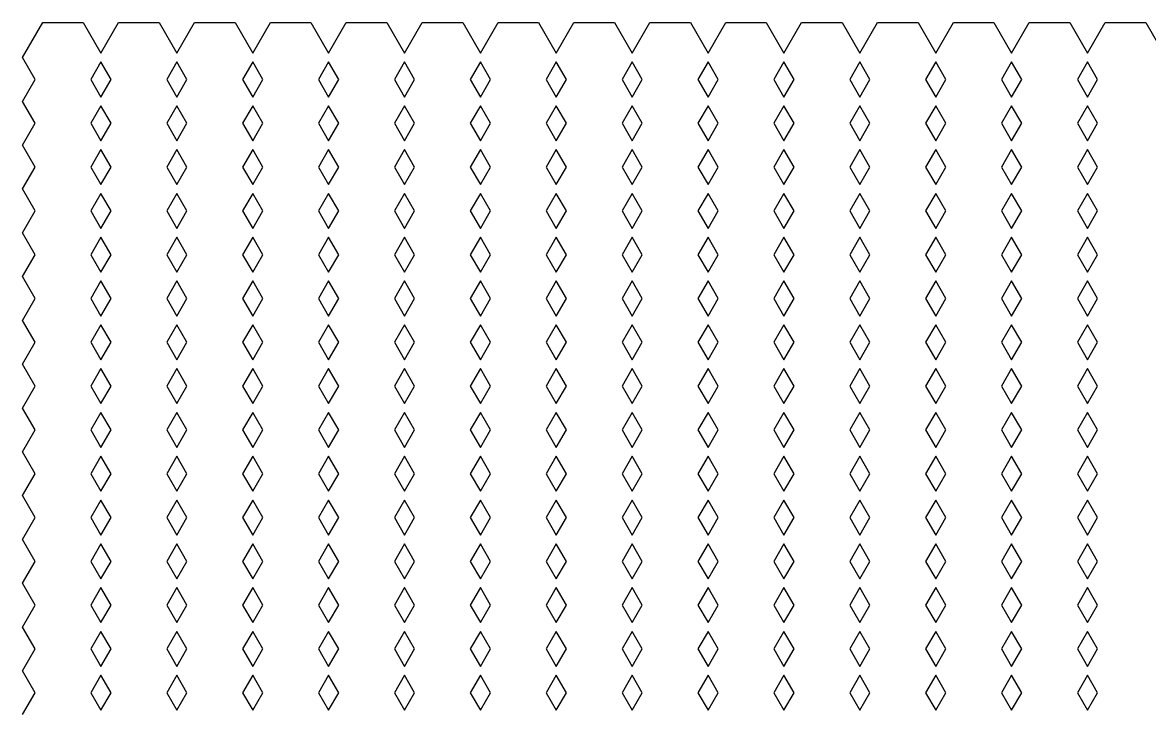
# Model space of a CAD drawing. Header units: metres. Extents: x -3000 to 3000, y -3000 to 3000.
# Drawn here: x -1108 to -551, y 304 to 645 of the extents above; entities that cross this region are included whole.
import ezdxf

# ---------------------------------------------------------------- set-up
doc = ezdxf.new("R2010")
doc.units = ezdxf.units.M

msp = doc.modelspace()

# ---------------------------------------------------------------- linework, layer by layer
for p, q in [((-1107.5, 627.868), (-1097.5, 645.189)), ((-1097.5, 645.189), (-1077.5, 645.189)), ((-1077.5, 645.189), (-1068.75, 630.033)), ((-1068.75, 630.033), (-1060, 645.189)), ((-1060, 645.189), (-1040, 645.189)), ((-1040, 645.189), (-1031.25, 630.033)), ((-1031.25, 630.033), (-1022.5, 645.189)), ((-1022.5, 645.189), (-1002.5, 645.189)), ((-1002.5, 645.189), (-993.75, 630.033)), ((-993.75, 630.033), (-985, 645.189)), ((-985, 645.189), (-965, 645.189)), ((-965, 645.189), (-956.25, 630.033)), ((-956.25, 630.033), (-947.5, 645.189)), ((-947.5, 645.189), (-927.5, 645.189)), ((-927.5, 645.189), (-918.75, 630.033)), ((-918.75, 630.033), (-910, 645.189)), ((-910, 645.189), (-890, 645.189)), ((-890, 645.189), (-881.25, 630.033)), ((-881.25, 630.033), (-872.5, 645.189)), ((-872.5, 645.189), (-852.5, 645.189)), ((-852.5, 645.189), (-843.75, 630.033)), ((-843.75, 630.033), (-835, 645.189)), ((-835, 645.189), (-815, 645.189)), ((-815, 645.189), (-806.25, 630.033)), ((-806.25, 630.033), (-797.5, 645.189)), ((-797.5, 645.189), (-777.5, 645.189)), ((-777.5, 645.189), (-768.75, 630.033)), ((-768.75, 630.033), (-760, 645.189)), ((-760, 645.189), (-740, 645.189)), ((-740, 645.189), (-731.25, 630.033)), ((-731.25, 630.033), (-722.5, 645.189)), ((-722.5, 645.189), (-702.5, 645.189)), ((-702.5, 645.189), (-693.75, 630.033)), ((-693.75, 630.033), (-685, 645.189)), ((-685, 645.189), (-665, 645.189)), ((-665, 645.189), (-656.25, 630.033)), ((-656.25, 630.033), (-647.5, 645.189)), ((-647.5, 645.189), (-627.5, 645.189)), ((-627.5, 645.189), (-618.75, 630.033)), ((-618.75, 630.033), (-610, 645.189)), ((-610, 645.189), (-590, 645.189)), ((-590, 645.189), (-581.25, 630.033)), ((-581.25, 630.033), (-572.5, 645.189)), ((-572.5, 645.189), (-552.5, 645.189)), ((-552.5, 645.189), (-543.75, 630.033)), ((-1101.25, 617.043), (-1107.5, 627.868)), ((-1068.75, 625.703), (-1073.75, 617.043)), ((-1063.75, 617.043), (-1068.75, 625.703)), ((-1031.25, 625.703), (-1036.25, 617.043)), ((-1026.25, 617.043), (-1031.25, 625.703)), ((-993.75, 625.703), (-998.75, 617.043)), ((-988.75, 617.043), (-993.75, 625.703)), ((-956.25, 625.703), (-961.25, 617.043)), ((-951.25, 617.043), (-956.25, 625.703)), ((-918.75, 625.703), (-923.75, 617.043)), ((-913.75, 617.043), (-918.75, 625.703)), ((-881.25, 625.703), (-886.25, 617.043)), ((-876.25, 617.043), (-881.25, 625.703)), ((-843.75, 625.703), (-848.75, 617.043)), ((-838.75, 617.043), (-843.75, 625.703)), ((-806.25, 625.703), (-811.25, 617.043)), ((-801.25, 617.043), (-806.25, 625.703)), ((-768.75, 625.703), (-773.75, 617.043)), ((-763.75, 617.043), (-768.75, 625.703)), ((-731.25, 625.703), (-736.25, 617.043)), ((-726.25, 617.043), (-731.25, 625.703)), ((-693.75, 625.703), (-698.75, 617.043)), ((-688.75, 617.043), (-693.75, 625.703)), ((-656.25, 625.703), (-661.25, 617.043)), ((-651.25, 617.043), (-656.25, 625.703)), ((-618.75, 625.703), (-623.75, 617.043)), ((-613.75, 617.043), (-618.75, 625.703)), ((-581.25, 625.703), (-586.25, 617.043)), ((-576.25, 617.043), (-581.25, 625.703)), ((-1107.5, 606.218), (-1101.25, 617.043)), ((-1073.75, 617.043), (-1068.75, 608.383)), ((-1068.75, 608.383), (-1063.75, 617.043)), ((-1036.25, 617.043), (-1031.25, 608.383)), ((-1031.25, 608.383), (-1026.25, 617.043)), ((-998.75, 617.043), (-993.75, 608.383)), ((-993.75, 608.383), (-988.75, 617.043)), ((-961.25, 617.043), (-956.25, 608.383)), ((-956.25, 608.383), (-951.25, 617.043)), ((-923.75, 617.043), (-918.75, 608.383)), ((-918.75, 608.383), (-913.75, 617.043)), ((-886.25, 617.043), (-881.25, 608.383)), ((-881.25, 608.383), (-876.25, 617.043)), ((-848.75, 617.043), (-843.75, 608.383)), ((-843.75, 608.383), (-838.75, 617.043)), ((-811.25, 617.043), (-806.25, 608.383)), ((-806.25, 608.383), (-801.25, 617.043)), ((-773.75, 617.043), (-768.75, 608.383)), ((-768.75, 608.383), (-763.75, 617.043)), ((-736.25, 617.043), (-731.25, 608.383)), ((-731.25, 608.383), (-726.25, 617.043)), ((-698.75, 617.043), (-693.75, 608.383)), ((-693.75, 608.383), (-688.75, 617.043)), ((-661.25, 617.043), (-656.25, 608.383)), ((-656.25, 608.383), (-651.25, 617.043)), ((-623.75, 617.043), (-618.75, 608.383)), ((-618.75, 608.383), (-613.75, 617.043)), ((-586.25, 617.043), (-581.25, 608.383)), ((-581.25, 608.383), (-576.25, 617.043)), ((-1101.25, 595.392), (-1107.5, 606.218)), ((-1068.75, 604.053), (-1073.75, 595.392)), ((-1063.75, 595.392), (-1068.75, 604.053)), ((-1031.25, 604.053), (-1036.25, 595.392)), ((-1026.25, 595.392), (-1031.25, 604.053)), ((-993.75, 604.053), (-998.75, 595.392)), ((-988.75, 595.392), (-993.75, 604.053)), ((-956.25, 604.053), (-961.25, 595.392)), ((-951.25, 595.392), (-956.25, 604.053)), ((-918.75, 604.053), (-923.75, 595.392)), ((-913.75, 595.392), (-918.75, 604.053)), ((-881.25, 604.053), (-886.25, 595.392)), ((-876.25, 595.392), (-881.25, 604.053)), ((-843.75, 604.053), (-848.75, 595.392)), ((-838.75, 595.392), (-843.75, 604.053)), ((-806.25, 604.053), (-811.25, 595.392)), ((-801.25, 595.392), (-806.25, 604.053)), ((-768.75, 604.053), (-773.75, 595.392)), ((-763.75, 595.392), (-768.75, 604.053)), ((-731.25, 604.053), (-736.25, 595.392)), ((-726.25, 595.392), (-731.25, 604.053)), ((-693.75, 604.053), (-698.75, 595.392)), ((-688.75, 595.392), (-693.75, 604.053)), ((-656.25, 604.053), (-661.25, 595.392)), ((-651.25, 595.392), (-656.25, 604.053)), ((-618.75, 604.053), (-623.75, 595.392)), ((-613.75, 595.392), (-618.75, 604.053)), ((-581.25, 604.053), (-586.25, 595.392)), ((-576.25, 595.392), (-581.25, 604.053)), ((-1107.5, 584.567), (-1101.25, 595.392)), ((-1073.75, 595.392), (-1068.75, 586.732)), ((-1068.75, 586.732), (-1063.75, 595.392)), ((-1036.25, 595.392), (-1031.25, 586.732)), ((-1031.25, 586.732), (-1026.25, 595.392)), ((-998.75, 595.392), (-993.75, 586.732)), ((-993.75, 586.732), (-988.75, 595.392)), ((-961.25, 595.392), (-956.25, 586.732)), ((-956.25, 586.732), (-951.25, 595.392)), ((-923.75, 595.392), (-918.75, 586.732)), ((-918.75, 586.732), (-913.75, 595.392)), ((-886.25, 595.392), (-881.25, 586.732)), ((-881.25, 586.732), (-876.25, 595.392)), ((-848.75, 595.392), (-843.75, 586.732)), ((-843.75, 586.732), (-838.75, 595.392)), ((-811.25, 595.392), (-806.25, 586.732)), ((-806.25, 586.732), (-801.25, 595.392)), ((-773.75, 595.392), (-768.75, 586.732)), ((-768.75, 586.732), (-763.75, 595.392)), ((-736.25, 595.392), (-731.25, 586.732)), ((-731.25, 586.732), (-726.25, 595.392)), ((-698.75, 595.392), (-693.75, 586.732)), ((-693.75, 586.732), (-688.75, 595.392)), ((-661.25, 595.392), (-656.25, 586.732)), ((-656.25, 586.732), (-651.25, 595.392)), ((-623.75, 595.392), (-618.75, 586.732)), ((-618.75, 586.732), (-613.75, 595.392)), ((-586.25, 595.392), (-581.25, 586.732)), ((-581.25, 586.732), (-576.25, 595.392)), ((-1101.25, 573.742), (-1107.5, 584.567)), ((-1068.75, 582.402), (-1073.75, 573.742)), ((-1063.75, 573.742), (-1068.75, 582.402)), ((-1031.25, 582.402), (-1036.25, 573.742)), ((-1026.25, 573.742), (-1031.25, 582.402)), ((-993.75, 582.402), (-998.75, 573.742)), ((-988.75, 573.742), (-993.75, 582.402)), ((-956.25, 582.402), (-961.25, 573.742)), ((-951.25, 573.742), (-956.25, 582.402)), ((-918.75, 582.402), (-923.75, 573.742)), ((-913.75, 573.742), (-918.75, 582.402)), ((-881.25, 582.402), (-886.25, 573.742)), ((-876.25, 573.742), (-881.25, 582.402)), ((-843.75, 582.402), (-848.75, 573.742)), ((-838.75, 573.742), (-843.75, 582.402)), ((-806.25, 582.402), (-811.25, 573.742)), ((-801.25, 573.742), (-806.25, 582.402)), ((-768.75, 582.402), (-773.75, 573.742)), ((-763.75, 573.742), (-768.75, 582.402)), ((-731.25, 582.402), (-736.25, 573.742)), ((-726.25, 573.742), (-731.25, 582.402)), ((-693.75, 582.402), (-698.75, 573.742)), ((-688.75, 573.742), (-693.75, 582.402)), ((-656.25, 582.402), (-661.25, 573.742)), ((-651.25, 573.742), (-656.25, 582.402)), ((-618.75, 582.402), (-623.75, 573.742)), ((-613.75, 573.742), (-618.75, 582.402)), ((-581.25, 582.402), (-586.25, 573.742)), ((-576.25, 573.742), (-581.25, 582.402)), ((-1107.5, 562.917), (-1101.25, 573.742)), ((-1073.75, 573.742), (-1068.75, 565.082)), ((-1068.75, 565.082), (-1063.75, 573.742)), ((-1036.25, 573.742), (-1031.25, 565.082)), ((-1031.25, 565.082), (-1026.25, 573.742)), ((-998.75, 573.742), (-993.75, 565.082)), ((-993.75, 565.082), (-988.75, 573.742)), ((-961.25, 573.742), (-956.25, 565.082)), ((-956.25, 565.082), (-951.25, 573.742)), ((-923.75, 573.742), (-918.75, 565.082)), ((-918.75, 565.082), (-913.75, 573.742)), ((-886.25, 573.742), (-881.25, 565.082)), ((-881.25, 565.082), (-876.25, 573.742)), ((-848.75, 573.742), (-843.75, 565.082)), ((-843.75, 565.082), (-838.75, 573.742)), ((-811.25, 573.742), (-806.25, 565.082)), ((-806.25, 565.082), (-801.25, 573.742)), ((-773.75, 573.742), (-768.75, 565.082)), ((-768.75, 565.082), (-763.75, 573.742)), ((-736.25, 573.742), (-731.25, 565.082)), ((-731.25, 565.082), (-726.25, 573.742)), ((-698.75, 573.742), (-693.75, 565.082)), ((-693.75, 565.082), (-688.75, 573.742)), ((-661.25, 573.742), (-656.25, 565.082)), ((-656.25, 565.082), (-651.25, 573.742)), ((-623.75, 573.742), (-618.75, 565.082)), ((-618.75, 565.082), (-613.75, 573.742)), ((-586.25, 573.742), (-581.25, 565.082)), ((-581.25, 565.082), (-576.25, 573.742)), ((-1101.25, 552.091), (-1107.5, 562.917)), ((-1068.75, 560.751), (-1073.75, 552.091)), ((-1063.75, 552.091), (-1068.75, 560.751)), ((-1031.25, 560.751), (-1036.25, 552.091)), ((-1026.25, 552.091), (-1031.25, 560.751)), ((-993.75, 560.751), (-998.75, 552.091)), ((-988.75, 552.091), (-993.75, 560.751)), ((-956.25, 560.751), (-961.25, 552.091)), ((-951.25, 552.091), (-956.25, 560.751)), ((-918.75, 560.751), (-923.75, 552.091)), ((-913.75, 552.091), (-918.75, 560.751)), ((-881.25, 560.751), (-886.25, 552.091)), ((-876.25, 552.091), (-881.25, 560.751)), ((-843.75, 560.751), (-848.75, 552.091)), ((-838.75, 552.091), (-843.75, 560.751)), ((-806.25, 560.751), (-811.25, 552.091)), ((-801.25, 552.091), (-806.25, 560.751)), ((-768.75, 560.751), (-773.75, 552.091)), ((-763.75, 552.091), (-768.75, 560.751)), ((-731.25, 560.751), (-736.25, 552.091)), ((-726.25, 552.091), (-731.25, 560.751)), ((-693.75, 560.751), (-698.75, 552.091)), ((-688.75, 552.091), (-693.75, 560.751)), ((-656.25, 560.751), (-661.25, 552.091)), ((-651.25, 552.091), (-656.25, 560.751)), ((-618.75, 560.751), (-623.75, 552.091)), ((-613.75, 552.091), (-618.75, 560.751)), ((-581.25, 560.751), (-586.25, 552.091)), ((-576.25, 552.091), (-581.25, 560.751)), ((-1107.5, 541.266), (-1101.25, 552.091)), ((-1073.75, 552.091), (-1068.75, 543.431)), ((-1068.75, 543.431), (-1063.75, 552.091)), ((-1036.25, 552.091), (-1031.25, 543.431)), ((-1031.25, 543.431), (-1026.25, 552.091)), ((-998.75, 552.091), (-993.75, 543.431)), ((-993.75, 543.431), (-988.75, 552.091)), ((-961.25, 552.091), (-956.25, 543.431)), ((-956.25, 543.431), (-951.25, 552.091)), ((-923.75, 552.091), (-918.75, 543.431)), ((-918.75, 543.431), (-913.75, 552.091)), ((-886.25, 552.091), (-881.25, 543.431)), ((-881.25, 543.431), (-876.25, 552.091)), ((-848.75, 552.091), (-843.75, 543.431)), ((-843.75, 543.431), (-838.75, 552.091)), ((-811.25, 552.091), (-806.25, 543.431)), ((-806.25, 543.431), (-801.25, 552.091)), ((-773.75, 552.091), (-768.75, 543.431)), ((-768.75, 543.431), (-763.75, 552.091)), ((-736.25, 552.091), (-731.25, 543.431)), ((-731.25, 543.431), (-726.25, 552.091)), ((-698.75, 552.091), (-693.75, 543.431)), ((-693.75, 543.431), (-688.75, 552.091)), ((-661.25, 552.091), (-656.25, 543.431)), ((-656.25, 543.431), (-651.25, 552.091)), ((-623.75, 552.091), (-618.75, 543.431)), ((-618.75, 543.431), (-613.75, 552.091)), ((-586.25, 552.091), (-581.25, 543.431)), ((-581.25, 543.431), (-576.25, 552.091)), ((-1101.25, 530.441), (-1107.5, 541.266)), ((-1068.75, 539.101), (-1073.75, 530.441)), ((-1063.75, 530.441), (-1068.75, 539.101)), ((-1031.25, 539.101), (-1036.25, 530.441)), ((-1026.25, 530.441), (-1031.25, 539.101)), ((-993.75, 539.101), (-998.75, 530.441)), ((-988.75, 530.441), (-993.75, 539.101)), ((-956.25, 539.101), (-961.25, 530.441)), ((-951.25, 530.441), (-956.25, 539.101)), ((-918.75, 539.101), (-923.75, 530.441)), ((-913.75, 530.441), (-918.75, 539.101)), ((-881.25, 539.101), (-886.25, 530.441)), ((-876.25, 530.441), (-881.25, 539.101)), ((-843.75, 539.101), (-848.75, 530.441)), ((-838.75, 530.441), (-843.75, 539.101)), ((-806.25, 539.101), (-811.25, 530.441)), ((-801.25, 530.441), (-806.25, 539.101)), ((-768.75, 539.101), (-773.75, 530.441)), ((-763.75, 530.441), (-768.75, 539.101)), ((-731.25, 539.101), (-736.25, 530.441)), ((-726.25, 530.441), (-731.25, 539.101)), ((-693.75, 539.101), (-698.75, 530.441)), ((-688.75, 530.441), (-693.75, 539.101)), ((-656.25, 539.101), (-661.25, 530.441)), ((-651.25, 530.441), (-656.25, 539.101)), ((-618.75, 539.101), (-623.75, 530.441)), ((-613.75, 530.441), (-618.75, 539.101)), ((-581.25, 539.101), (-586.25, 530.441)), ((-576.25, 530.441), (-581.25, 539.101)), ((-1107.5, 519.615), (-1101.25, 530.441)), ((-1073.75, 530.441), (-1068.75, 521.78)), ((-1068.75, 521.78), (-1063.75, 530.441)), ((-1036.25, 530.441), (-1031.25, 521.78)), ((-1031.25, 521.78), (-1026.25, 530.441)), ((-998.75, 530.441), (-993.75, 521.78)), ((-993.75, 521.78), (-988.75, 530.441)), ((-961.25, 530.441), (-956.25, 521.78)), ((-956.25, 521.78), (-951.25, 530.441)), ((-923.75, 530.441), (-918.75, 521.78)), ((-918.75, 521.78), (-913.75, 530.441)), ((-886.25, 530.441), (-881.25, 521.78)), ((-881.25, 521.78), (-876.25, 530.441)), ((-848.75, 530.441), (-843.75, 521.78)), ((-843.75, 521.78), (-838.75, 530.441)), ((-811.25, 530.441), (-806.25, 521.78)), ((-806.25, 521.78), (-801.25, 530.441)), ((-773.75, 530.441), (-768.75, 521.78)), ((-768.75, 521.78), (-763.75, 530.441)), ((-736.25, 530.441), (-731.25, 521.78)), ((-731.25, 521.78), (-726.25, 530.441)), ((-698.75, 530.441), (-693.75, 521.78)), ((-693.75, 521.78), (-688.75, 530.441)), ((-661.25, 530.441), (-656.25, 521.78)), ((-656.25, 521.78), (-651.25, 530.441)), ((-623.75, 530.441), (-618.75, 521.78)), ((-618.75, 521.78), (-613.75, 530.441)), ((-586.25, 530.441), (-581.25, 521.78)), ((-581.25, 521.78), (-576.25, 530.441)), ((-1101.25, 508.79), (-1107.5, 519.615)), ((-1068.75, 517.45), (-1073.75, 508.79)), ((-1063.75, 508.79), (-1068.75, 517.45)), ((-1031.25, 517.45), (-1036.25, 508.79)), ((-1026.25, 508.79), (-1031.25, 517.45)), ((-993.75, 517.45), (-998.75, 508.79)), ((-988.75, 508.79), (-993.75, 517.45)), ((-956.25, 517.45), (-961.25, 508.79)), ((-951.25, 508.79), (-956.25, 517.45)), ((-918.75, 517.45), (-923.75, 508.79)), ((-913.75, 508.79), (-918.75, 517.45)), ((-881.25, 517.45), (-886.25, 508.79)), ((-876.25, 508.79), (-881.25, 517.45)), ((-843.75, 517.45), (-848.75, 508.79)), ((-838.75, 508.79), (-843.75, 517.45)), ((-806.25, 517.45), (-811.25, 508.79)), ((-801.25, 508.79), (-806.25, 517.45)), ((-768.75, 517.45), (-773.75, 508.79)), ((-763.75, 508.79), (-768.75, 517.45)), ((-731.25, 517.45), (-736.25, 508.79)), ((-726.25, 508.79), (-731.25, 517.45)), ((-693.75, 517.45), (-698.75, 508.79)), ((-688.75, 508.79), (-693.75, 517.45)), ((-656.25, 517.45), (-661.25, 508.79)), ((-651.25, 508.79), (-656.25, 517.45)), ((-618.75, 517.45), (-623.75, 508.79)), ((-613.75, 508.79), (-618.75, 517.45)), ((-581.25, 517.45), (-586.25, 508.79)), ((-576.25, 508.79), (-581.25, 517.45)), ((-1107.5, 497.965), (-1101.25, 508.79)), ((-1073.75, 508.79), (-1068.75, 500.13)), ((-1068.75, 500.13), (-1063.75, 508.79)), ((-1036.25, 508.79), (-1031.25, 500.13)), ((-1031.25, 500.13), (-1026.25, 508.79)), ((-998.75, 508.79), (-993.75, 500.13)), ((-993.75, 500.13), (-988.75, 508.79)), ((-961.25, 508.79), (-956.25, 500.13)), ((-956.25, 500.13), (-951.25, 508.79)), ((-923.75, 508.79), (-918.75, 500.13)), ((-918.75, 500.13), (-913.75, 508.79)), ((-886.25, 508.79), (-881.25, 500.13)), ((-881.25, 500.13), (-876.25, 508.79)), ((-848.75, 508.79), (-843.75, 500.13)), ((-843.75, 500.13), (-838.75, 508.79)), ((-811.25, 508.79), (-806.25, 500.13)), ((-806.25, 500.13), (-801.25, 508.79)), ((-773.75, 508.79), (-768.75, 500.13)), ((-768.75, 500.13), (-763.75, 508.79)), ((-736.25, 508.79), (-731.25, 500.13)), ((-731.25, 500.13), (-726.25, 508.79)), ((-698.75, 508.79), (-693.75, 500.13)), ((-693.75, 500.13), (-688.75, 508.79)), ((-661.25, 508.79), (-656.25, 500.13)), ((-656.25, 500.13), (-651.25, 508.79)), ((-623.75, 508.79), (-618.75, 500.13)), ((-618.75, 500.13), (-613.75, 508.79)), ((-586.25, 508.79), (-581.25, 500.13)), ((-581.25, 500.13), (-576.25, 508.79)), ((-1101.25, 487.139), (-1107.5, 497.965)), ((-1068.75, 495.8), (-1073.75, 487.139)), ((-1063.75, 487.139), (-1068.75, 495.8)), ((-1031.25, 495.8), (-1036.25, 487.139)), ((-1026.25, 487.139), (-1031.25, 495.8)), ((-993.75, 495.8), (-998.75, 487.139)), ((-988.75, 487.139), (-993.75, 495.8)), ((-956.25, 495.8), (-961.25, 487.139)), ((-951.25, 487.139), (-956.25, 495.8)), ((-918.75, 495.8), (-923.75, 487.139)), ((-913.75, 487.139), (-918.75, 495.8)), ((-881.25, 495.8), (-886.25, 487.139)), ((-876.25, 487.139), (-881.25, 495.8)), ((-843.75, 495.8), (-848.75, 487.139)), ((-838.75, 487.139), (-843.75, 495.8)), ((-806.25, 495.8), (-811.25, 487.139)), ((-801.25, 487.139), (-806.25, 495.8)), ((-768.75, 495.8), (-773.75, 487.139)), ((-763.75, 487.139), (-768.75, 495.8)), ((-731.25, 495.8), (-736.25, 487.139)), ((-726.25, 487.139), (-731.25, 495.8)), ((-693.75, 495.8), (-698.75, 487.139)), ((-688.75, 487.139), (-693.75, 495.8)), ((-656.25, 495.8), (-661.25, 487.139)), ((-651.25, 487.139), (-656.25, 495.8)), ((-618.75, 495.8), (-623.75, 487.139)), ((-613.75, 487.139), (-618.75, 495.8)), ((-581.25, 495.8), (-586.25, 487.139)), ((-576.25, 487.139), (-581.25, 495.8)), ((-1107.5, 476.314), (-1101.25, 487.139)), ((-1073.75, 487.139), (-1068.75, 478.479)), ((-1068.75, 478.479), (-1063.75, 487.139)), ((-1036.25, 487.139), (-1031.25, 478.479)), ((-1031.25, 478.479), (-1026.25, 487.139)), ((-998.75, 487.139), (-993.75, 478.479)), ((-993.75, 478.479), (-988.75, 487.139)), ((-961.25, 487.139), (-956.25, 478.479)), ((-956.25, 478.479), (-951.25, 487.139)), ((-923.75, 487.139), (-918.75, 478.479)), ((-918.75, 478.479), (-913.75, 487.139)), ((-886.25, 487.139), (-881.25, 478.479)), ((-881.25, 478.479), (-876.25, 487.139)), ((-848.75, 487.139), (-843.75, 478.479)), ((-843.75, 478.479), (-838.75, 487.139)), ((-811.25, 487.139), (-806.25, 478.479)), ((-806.25, 478.479), (-801.25, 487.139)), ((-773.75, 487.139), (-768.75, 478.479)), ((-768.75, 478.479), (-763.75, 487.139)), ((-736.25, 487.139), (-731.25, 478.479)), ((-731.25, 478.479), (-726.25, 487.139)), ((-698.75, 487.139), (-693.75, 478.479)), ((-693.75, 478.479), (-688.75, 487.139)), ((-661.25, 487.139), (-656.25, 478.479)), ((-656.25, 478.479), (-651.25, 487.139)), ((-623.75, 487.139), (-618.75, 478.479)), ((-618.75, 478.479), (-613.75, 487.139)), ((-586.25, 487.139), (-581.25, 478.479)), ((-581.25, 478.479), (-576.25, 487.139)), ((-1101.25, 465.489), (-1107.5, 476.314)), ((-1068.75, 474.149), (-1073.75, 465.489)), ((-1063.75, 465.489), (-1068.75, 474.149)), ((-1031.25, 474.149), (-1036.25, 465.489)), ((-1026.25, 465.489), (-1031.25, 474.149)), ((-993.75, 474.149), (-998.75, 465.489)), ((-988.75, 465.489), (-993.75, 474.149)), ((-956.25, 474.149), (-961.25, 465.489)), ((-951.25, 465.489), (-956.25, 474.149)), ((-918.75, 474.149), (-923.75, 465.489)), ((-913.75, 465.489), (-918.75, 474.149)), ((-881.25, 474.149), (-886.25, 465.489)), ((-876.25, 465.489), (-881.25, 474.149)), ((-843.75, 474.149), (-848.75, 465.489)), ((-838.75, 465.489), (-843.75, 474.149)), ((-806.25, 474.149), (-811.25, 465.489)), ((-801.25, 465.489), (-806.25, 474.149)), ((-768.75, 474.149), (-773.75, 465.489)), ((-763.75, 465.489), (-768.75, 474.149)), ((-731.25, 474.149), (-736.25, 465.489)), ((-726.25, 465.489), (-731.25, 474.149)), ((-693.75, 474.149), (-698.75, 465.489)), ((-688.75, 465.489), (-693.75, 474.149)), ((-656.25, 474.149), (-661.25, 465.489)), ((-651.25, 465.489), (-656.25, 474.149)), ((-618.75, 474.149), (-623.75, 465.489)), ((-613.75, 465.489), (-618.75, 474.149)), ((-581.25, 474.149), (-586.25, 465.489)), ((-576.25, 465.489), (-581.25, 474.149)), ((-1107.5, 454.663), (-1101.25, 465.489)), ((-1073.75, 465.489), (-1068.75, 456.828)), ((-1068.75, 456.828), (-1063.75, 465.489)), ((-1036.25, 465.489), (-1031.25, 456.828)), ((-1031.25, 456.828), (-1026.25, 465.489)), ((-998.75, 465.489), (-993.75, 456.828)), ((-993.75, 456.828), (-988.75, 465.489)), ((-961.25, 465.489), (-956.25, 456.828)), ((-956.25, 456.828), (-951.25, 465.489)), ((-923.75, 465.489), (-918.75, 456.828)), ((-918.75, 456.828), (-913.75, 465.489)), ((-886.25, 465.489), (-881.25, 456.828)), ((-881.25, 456.828), (-876.25, 465.489)), ((-848.75, 465.489), (-843.75, 456.828)), ((-843.75, 456.828), (-838.75, 465.489)), ((-811.25, 465.489), (-806.25, 456.828)), ((-806.25, 456.828), (-801.25, 465.489)), ((-773.75, 465.489), (-768.75, 456.828)), ((-768.75, 456.828), (-763.75, 465.489)), ((-736.25, 465.489), (-731.25, 456.828)), ((-731.25, 456.828), (-726.25, 465.489)), ((-698.75, 465.489), (-693.75, 456.828)), ((-693.75, 456.828), (-688.75, 465.489)), ((-661.25, 465.489), (-656.25, 456.828)), ((-656.25, 456.828), (-651.25, 465.489)), ((-623.75, 465.489), (-618.75, 456.828)), ((-618.75, 456.828), (-613.75, 465.489)), ((-586.25, 465.489), (-581.25, 456.828)), ((-581.25, 456.828), (-576.25, 465.489)), ((-1101.25, 443.838), (-1107.5, 454.663)), ((-1068.75, 452.498), (-1073.75, 443.838)), ((-1063.75, 443.838), (-1068.75, 452.498)), ((-1031.25, 452.498), (-1036.25, 443.838)), ((-1026.25, 443.838), (-1031.25, 452.498)), ((-993.75, 452.498), (-998.75, 443.838)), ((-988.75, 443.838), (-993.75, 452.498)), ((-956.25, 452.498), (-961.25, 443.838)), ((-951.25, 443.838), (-956.25, 452.498)), ((-918.75, 452.498), (-923.75, 443.838)), ((-913.75, 443.838), (-918.75, 452.498)), ((-881.25, 452.498), (-886.25, 443.838)), ((-876.25, 443.838), (-881.25, 452.498)), ((-843.75, 452.498), (-848.75, 443.838)), ((-838.75, 443.838), (-843.75, 452.498)), ((-806.25, 452.498), (-811.25, 443.838)), ((-801.25, 443.838), (-806.25, 452.498)), ((-768.75, 452.498), (-773.75, 443.838)), ((-763.75, 443.838), (-768.75, 452.498)), ((-731.25, 452.498), (-736.25, 443.838)), ((-726.25, 443.838), (-731.25, 452.498)), ((-693.75, 452.498), (-698.75, 443.838)), ((-688.75, 443.838), (-693.75, 452.498)), ((-656.25, 452.498), (-661.25, 443.838)), ((-651.25, 443.838), (-656.25, 452.498)), ((-618.75, 452.498), (-623.75, 443.838)), ((-613.75, 443.838), (-618.75, 452.498)), ((-581.25, 452.498), (-586.25, 443.838)), ((-576.25, 443.838), (-581.25, 452.498)), ((-1107.5, 433.013), (-1101.25, 443.838)), ((-1073.75, 443.838), (-1068.75, 435.178)), ((-1068.75, 435.178), (-1063.75, 443.838)), ((-1036.25, 443.838), (-1031.25, 435.178)), ((-1031.25, 435.178), (-1026.25, 443.838)), ((-998.75, 443.838), (-993.75, 435.178)), ((-993.75, 435.178), (-988.75, 443.838)), ((-961.25, 443.838), (-956.25, 435.178)), ((-956.25, 435.178), (-951.25, 443.838)), ((-923.75, 443.838), (-918.75, 435.178)), ((-918.75, 435.178), (-913.75, 443.838)), ((-886.25, 443.838), (-881.25, 435.178)), ((-881.25, 435.178), (-876.25, 443.838)), ((-848.75, 443.838), (-843.75, 435.178)), ((-843.75, 435.178), (-838.75, 443.838)), ((-811.25, 443.838), (-806.25, 435.178)), ((-806.25, 435.178), (-801.25, 443.838)), ((-773.75, 443.838), (-768.75, 435.178)), ((-768.75, 435.178), (-763.75, 443.838)), ((-736.25, 443.838), (-731.25, 435.178)), ((-731.25, 435.178), (-726.25, 443.838)), ((-698.75, 443.838), (-693.75, 435.178)), ((-693.75, 435.178), (-688.75, 443.838)), ((-661.25, 443.838), (-656.25, 435.178)), ((-656.25, 435.178), (-651.25, 443.838)), ((-623.75, 443.838), (-618.75, 435.178)), ((-618.75, 435.178), (-613.75, 443.838)), ((-586.25, 443.838), (-581.25, 435.178)), ((-581.25, 435.178), (-576.25, 443.838)), ((-1101.25, 422.187), (-1107.5, 433.013)), ((-1068.75, 430.848), (-1073.75, 422.187)), ((-1063.75, 422.187), (-1068.75, 430.848)), ((-1031.25, 430.848), (-1036.25, 422.187)), ((-1026.25, 422.187), (-1031.25, 430.848)), ((-993.75, 430.848), (-998.75, 422.187)), ((-988.75, 422.187), (-993.75, 430.848)), ((-956.25, 430.848), (-961.25, 422.187)), ((-951.25, 422.187), (-956.25, 430.848)), ((-918.75, 430.848), (-923.75, 422.187)), ((-913.75, 422.187), (-918.75, 430.848)), ((-881.25, 430.848), (-886.25, 422.187)), ((-876.25, 422.187), (-881.25, 430.848)), ((-843.75, 430.848), (-848.75, 422.187)), ((-838.75, 422.187), (-843.75, 430.848)), ((-806.25, 430.848), (-811.25, 422.187)), ((-801.25, 422.187), (-806.25, 430.848)), ((-768.75, 430.848), (-773.75, 422.187)), ((-763.75, 422.187), (-768.75, 430.848)), ((-731.25, 430.848), (-736.25, 422.187)), ((-726.25, 422.187), (-731.25, 430.848)), ((-693.75, 430.848), (-698.75, 422.187)), ((-688.75, 422.187), (-693.75, 430.848)), ((-656.25, 430.848), (-661.25, 422.187)), ((-651.25, 422.187), (-656.25, 430.848)), ((-618.75, 430.848), (-623.75, 422.187)), ((-613.75, 422.187), (-618.75, 430.848)), ((-581.25, 430.848), (-586.25, 422.187)), ((-576.25, 422.187), (-581.25, 430.848)), ((-1107.5, 411.362), (-1101.25, 422.187)), ((-1073.75, 422.187), (-1068.75, 413.527)), ((-1068.75, 413.527), (-1063.75, 422.187)), ((-1036.25, 422.187), (-1031.25, 413.527)), ((-1031.25, 413.527), (-1026.25, 422.187)), ((-998.75, 422.187), (-993.75, 413.527)), ((-993.75, 413.527), (-988.75, 422.187)), ((-961.25, 422.187), (-956.25, 413.527)), ((-956.25, 413.527), (-951.25, 422.187)), ((-923.75, 422.187), (-918.75, 413.527)), ((-918.75, 413.527), (-913.75, 422.187)), ((-886.25, 422.187), (-881.25, 413.527)), ((-881.25, 413.527), (-876.25, 422.187)), ((-848.75, 422.187), (-843.75, 413.527)), ((-843.75, 413.527), (-838.75, 422.187)), ((-811.25, 422.187), (-806.25, 413.527)), ((-806.25, 413.527), (-801.25, 422.187)), ((-773.75, 422.187), (-768.75, 413.527)), ((-768.75, 413.527), (-763.75, 422.187)), ((-736.25, 422.187), (-731.25, 413.527)), ((-731.25, 413.527), (-726.25, 422.187)), ((-698.75, 422.187), (-693.75, 413.527)), ((-693.75, 413.527), (-688.75, 422.187)), ((-661.25, 422.187), (-656.25, 413.527)), ((-656.25, 413.527), (-651.25, 422.187)), ((-623.75, 422.187), (-618.75, 413.527)), ((-618.75, 413.527), (-613.75, 422.187)), ((-586.25, 422.187), (-581.25, 413.527)), ((-581.25, 413.527), (-576.25, 422.187)), ((-1101.25, 400.537), (-1107.5, 411.362)), ((-1068.75, 409.197), (-1073.75, 400.537)), ((-1063.75, 400.537), (-1068.75, 409.197)), ((-1031.25, 409.197), (-1036.25, 400.537)), ((-1026.25, 400.537), (-1031.25, 409.197)), ((-993.75, 409.197), (-998.75, 400.537)), ((-988.75, 400.537), (-993.75, 409.197)), ((-956.25, 409.197), (-961.25, 400.537)), ((-951.25, 400.537), (-956.25, 409.197)), ((-918.75, 409.197), (-923.75, 400.537)), ((-913.75, 400.537), (-918.75, 409.197)), ((-881.25, 409.197), (-886.25, 400.537)), ((-876.25, 400.537), (-881.25, 409.197)), ((-843.75, 409.197), (-848.75, 400.537)), ((-838.75, 400.537), (-843.75, 409.197)), ((-806.25, 409.197), (-811.25, 400.537)), ((-801.25, 400.537), (-806.25, 409.197)), ((-768.75, 409.197), (-773.75, 400.537)), ((-763.75, 400.537), (-768.75, 409.197)), ((-731.25, 409.197), (-736.25, 400.537)), ((-726.25, 400.537), (-731.25, 409.197)), ((-693.75, 409.197), (-698.75, 400.537)), ((-688.75, 400.537), (-693.75, 409.197)), ((-656.25, 409.197), (-661.25, 400.537)), ((-651.25, 400.537), (-656.25, 409.197)), ((-618.75, 409.197), (-623.75, 400.537)), ((-613.75, 400.537), (-618.75, 409.197)), ((-581.25, 409.197), (-586.25, 400.537)), ((-576.25, 400.537), (-581.25, 409.197)), ((-1107.5, 389.711), (-1101.25, 400.537)), ((-1073.75, 400.537), (-1068.75, 391.876)), ((-1068.75, 391.876), (-1063.75, 400.537)), ((-1036.25, 400.537), (-1031.25, 391.876)), ((-1031.25, 391.876), (-1026.25, 400.537)), ((-998.75, 400.537), (-993.75, 391.876)), ((-993.75, 391.876), (-988.75, 400.537)), ((-961.25, 400.537), (-956.25, 391.876)), ((-956.25, 391.876), (-951.25, 400.537)), ((-923.75, 400.537), (-918.75, 391.876)), ((-918.75, 391.876), (-913.75, 400.537)), ((-886.25, 400.537), (-881.25, 391.876)), ((-881.25, 391.876), (-876.25, 400.537)), ((-848.75, 400.537), (-843.75, 391.876)), ((-843.75, 391.876), (-838.75, 400.537)), ((-811.25, 400.537), (-806.25, 391.876)), ((-806.25, 391.876), (-801.25, 400.537)), ((-773.75, 400.537), (-768.75, 391.876)), ((-768.75, 391.876), (-763.75, 400.537)), ((-736.25, 400.537), (-731.25, 391.876)), ((-731.25, 391.876), (-726.25, 400.537)), ((-698.75, 400.537), (-693.75, 391.876)), ((-693.75, 391.876), (-688.75, 400.537)), ((-661.25, 400.537), (-656.25, 391.876)), ((-656.25, 391.876), (-651.25, 400.537)), ((-623.75, 400.537), (-618.75, 391.876)), ((-618.75, 391.876), (-613.75, 400.537)), ((-586.25, 400.537), (-581.25, 391.876)), ((-581.25, 391.876), (-576.25, 400.537)), ((-1101.25, 378.886), (-1107.5, 389.711)), ((-1068.75, 387.546), (-1073.75, 378.886)), ((-1063.75, 378.886), (-1068.75, 387.546)), ((-1031.25, 387.546), (-1036.25, 378.886)), ((-1026.25, 378.886), (-1031.25, 387.546)), ((-993.75, 387.546), (-998.75, 378.886)), ((-988.75, 378.886), (-993.75, 387.546)), ((-956.25, 387.546), (-961.25, 378.886)), ((-951.25, 378.886), (-956.25, 387.546)), ((-918.75, 387.546), (-923.75, 378.886)), ((-913.75, 378.886), (-918.75, 387.546)), ((-881.25, 387.546), (-886.25, 378.886)), ((-876.25, 378.886), (-881.25, 387.546)), ((-843.75, 387.546), (-848.75, 378.886)), ((-838.75, 378.886), (-843.75, 387.546)), ((-806.25, 387.546), (-811.25, 378.886)), ((-801.25, 378.886), (-806.25, 387.546)), ((-768.75, 387.546), (-773.75, 378.886)), ((-763.75, 378.886), (-768.75, 387.546)), ((-731.25, 387.546), (-736.25, 378.886)), ((-726.25, 378.886), (-731.25, 387.546)), ((-693.75, 387.546), (-698.75, 378.886)), ((-688.75, 378.886), (-693.75, 387.546)), ((-656.25, 387.546), (-661.25, 378.886)), ((-651.25, 378.886), (-656.25, 387.546)), ((-618.75, 387.546), (-623.75, 378.886)), ((-613.75, 378.886), (-618.75, 387.546)), ((-581.25, 387.546), (-586.25, 378.886)), ((-576.25, 378.886), (-581.25, 387.546)), ((-1107.5, 368.061), (-1101.25, 378.886)), ((-1073.75, 378.886), (-1068.75, 370.226)), ((-1068.75, 370.226), (-1063.75, 378.886)), ((-1036.25, 378.886), (-1031.25, 370.226)), ((-1031.25, 370.226), (-1026.25, 378.886)), ((-998.75, 378.886), (-993.75, 370.226)), ((-993.75, 370.226), (-988.75, 378.886)), ((-961.25, 378.886), (-956.25, 370.226)), ((-956.25, 370.226), (-951.25, 378.886)), ((-923.75, 378.886), (-918.75, 370.226)), ((-918.75, 370.226), (-913.75, 378.886)), ((-886.25, 378.886), (-881.25, 370.226)), ((-881.25, 370.226), (-876.25, 378.886)), ((-848.75, 378.886), (-843.75, 370.226)), ((-843.75, 370.226), (-838.75, 378.886)), ((-811.25, 378.886), (-806.25, 370.226)), ((-806.25, 370.226), (-801.25, 378.886)), ((-773.75, 378.886), (-768.75, 370.226)), ((-768.75, 370.226), (-763.75, 378.886)), ((-736.25, 378.886), (-731.25, 370.226)), ((-731.25, 370.226), (-726.25, 378.886)), ((-698.75, 378.886), (-693.75, 370.226)), ((-693.75, 370.226), (-688.75, 378.886)), ((-661.25, 378.886), (-656.25, 370.226)), ((-656.25, 370.226), (-651.25, 378.886)), ((-623.75, 378.886), (-618.75, 370.226)), ((-618.75, 370.226), (-613.75, 378.886)), ((-586.25, 378.886), (-581.25, 370.226)), ((-581.25, 370.226), (-576.25, 378.886)), ((-1101.25, 357.235), (-1107.5, 368.061)), ((-1068.75, 365.896), (-1073.75, 357.235)), ((-1063.75, 357.235), (-1068.75, 365.896)), ((-1031.25, 365.896), (-1036.25, 357.235)), ((-1026.25, 357.235), (-1031.25, 365.896)), ((-993.75, 365.896), (-998.75, 357.235)), ((-988.75, 357.235), (-993.75, 365.896)), ((-956.25, 365.896), (-961.25, 357.235)), ((-951.25, 357.235), (-956.25, 365.896)), ((-918.75, 365.896), (-923.75, 357.235)), ((-913.75, 357.235), (-918.75, 365.896)), ((-881.25, 365.896), (-886.25, 357.235)), ((-876.25, 357.235), (-881.25, 365.896)), ((-843.75, 365.896), (-848.75, 357.235)), ((-838.75, 357.235), (-843.75, 365.896)), ((-806.25, 365.896), (-811.25, 357.235)), ((-801.25, 357.235), (-806.25, 365.896)), ((-768.75, 365.896), (-773.75, 357.235)), ((-763.75, 357.235), (-768.75, 365.896)), ((-731.25, 365.896), (-736.25, 357.235)), ((-726.25, 357.235), (-731.25, 365.896)), ((-693.75, 365.896), (-698.75, 357.235)), ((-688.75, 357.235), (-693.75, 365.896)), ((-656.25, 365.896), (-661.25, 357.235)), ((-651.25, 357.235), (-656.25, 365.896)), ((-618.75, 365.896), (-623.75, 357.235)), ((-613.75, 357.235), (-618.75, 365.896)), ((-581.25, 365.896), (-586.25, 357.235)), ((-576.25, 357.235), (-581.25, 365.896)), ((-1107.5, 346.41), (-1101.25, 357.235)), ((-1073.75, 357.235), (-1068.75, 348.575)), ((-1068.75, 348.575), (-1063.75, 357.235)), ((-1036.25, 357.235), (-1031.25, 348.575)), ((-1031.25, 348.575), (-1026.25, 357.235)), ((-998.75, 357.235), (-993.75, 348.575)), ((-993.75, 348.575), (-988.75, 357.235)), ((-961.25, 357.235), (-956.25, 348.575)), ((-956.25, 348.575), (-951.25, 357.235)), ((-923.75, 357.235), (-918.75, 348.575)), ((-918.75, 348.575), (-913.75, 357.235)), ((-886.25, 357.235), (-881.25, 348.575)), ((-881.25, 348.575), (-876.25, 357.235)), ((-848.75, 357.235), (-843.75, 348.575)), ((-843.75, 348.575), (-838.75, 357.235)), ((-811.25, 357.235), (-806.25, 348.575)), ((-806.25, 348.575), (-801.25, 357.235)), ((-773.75, 357.235), (-768.75, 348.575)), ((-768.75, 348.575), (-763.75, 357.235)), ((-736.25, 357.235), (-731.25, 348.575)), ((-731.25, 348.575), (-726.25, 357.235)), ((-698.75, 357.235), (-693.75, 348.575)), ((-693.75, 348.575), (-688.75, 357.235)), ((-661.25, 357.235), (-656.25, 348.575)), ((-656.25, 348.575), (-651.25, 357.235)), ((-623.75, 357.235), (-618.75, 348.575)), ((-618.75, 348.575), (-613.75, 357.235)), ((-586.25, 357.235), (-581.25, 348.575)), ((-581.25, 348.575), (-576.25, 357.235)), ((-1101.25, 335.585), (-1107.5, 346.41)), ((-1068.75, 344.245), (-1073.75, 335.585)), ((-1063.75, 335.585), (-1068.75, 344.245)), ((-1031.25, 344.245), (-1036.25, 335.585)), ((-1026.25, 335.585), (-1031.25, 344.245)), ((-993.75, 344.245), (-998.75, 335.585)), ((-988.75, 335.585), (-993.75, 344.245)), ((-956.25, 344.245), (-961.25, 335.585)), ((-951.25, 335.585), (-956.25, 344.245)), ((-918.75, 344.245), (-923.75, 335.585)), ((-913.75, 335.585), (-918.75, 344.245)), ((-881.25, 344.245), (-886.25, 335.585)), ((-876.25, 335.585), (-881.25, 344.245)), ((-843.75, 344.245), (-848.75, 335.585)), ((-838.75, 335.585), (-843.75, 344.245)), ((-806.25, 344.245), (-811.25, 335.585)), ((-801.25, 335.585), (-806.25, 344.245)), ((-768.75, 344.245), (-773.75, 335.585)), ((-763.75, 335.585), (-768.75, 344.245)), ((-731.25, 344.245), (-736.25, 335.585)), ((-726.25, 335.585), (-731.25, 344.245)), ((-693.75, 344.245), (-698.75, 335.585)), ((-688.75, 335.585), (-693.75, 344.245)), ((-656.25, 344.245), (-661.25, 335.585)), ((-651.25, 335.585), (-656.25, 344.245)), ((-618.75, 344.245), (-623.75, 335.585)), ((-613.75, 335.585), (-618.75, 344.245)), ((-581.25, 344.245), (-586.25, 335.585)), ((-576.25, 335.585), (-581.25, 344.245)), ((-1107.5, 324.76), (-1101.25, 335.585)), ((-1073.75, 335.585), (-1068.75, 326.925)), ((-1068.75, 326.925), (-1063.75, 335.585)), ((-1036.25, 335.585), (-1031.25, 326.925)), ((-1031.25, 326.925), (-1026.25, 335.585)), ((-998.75, 335.585), (-993.75, 326.925)), ((-993.75, 326.925), (-988.75, 335.585)), ((-961.25, 335.585), (-956.25, 326.925)), ((-956.25, 326.925), (-951.25, 335.585)), ((-923.75, 335.585), (-918.75, 326.925)), ((-918.75, 326.925), (-913.75, 335.585)), ((-886.25, 335.585), (-881.25, 326.925)), ((-881.25, 326.925), (-876.25, 335.585)), ((-848.75, 335.585), (-843.75, 326.925)), ((-843.75, 326.925), (-838.75, 335.585)), ((-811.25, 335.585), (-806.25, 326.925)), ((-806.25, 326.925), (-801.25, 335.585)), ((-773.75, 335.585), (-768.75, 326.925)), ((-768.75, 326.925), (-763.75, 335.585)), ((-736.25, 335.585), (-731.25, 326.925)), ((-731.25, 326.925), (-726.25, 335.585)), ((-698.75, 335.585), (-693.75, 326.925)), ((-693.75, 326.925), (-688.75, 335.585)), ((-661.25, 335.585), (-656.25, 326.925)), ((-656.25, 326.925), (-651.25, 335.585)), ((-623.75, 335.585), (-618.75, 326.925)), ((-618.75, 326.925), (-613.75, 335.585)), ((-586.25, 335.585), (-581.25, 326.925)), ((-581.25, 326.925), (-576.25, 335.585)), ((-1101.25, 313.934), (-1107.5, 324.76)), ((-1068.75, 322.594), (-1073.75, 313.934)), ((-1063.75, 313.934), (-1068.75, 322.594)), ((-1031.25, 322.594), (-1036.25, 313.934)), ((-1026.25, 313.934), (-1031.25, 322.594)), ((-993.75, 322.594), (-998.75, 313.934)), ((-988.75, 313.934), (-993.75, 322.594)), ((-956.25, 322.594), (-961.25, 313.934)), ((-951.25, 313.934), (-956.25, 322.594)), ((-918.75, 322.594), (-923.75, 313.934)), ((-913.75, 313.934), (-918.75, 322.594)), ((-881.25, 322.594), (-886.25, 313.934)), ((-876.25, 313.934), (-881.25, 322.594)), ((-843.75, 322.594), (-848.75, 313.934)), ((-838.75, 313.934), (-843.75, 322.594)), ((-806.25, 322.594), (-811.25, 313.934)), ((-801.25, 313.934), (-806.25, 322.594)), ((-768.75, 322.594), (-773.75, 313.934)), ((-763.75, 313.934), (-768.75, 322.594)), ((-731.25, 322.594), (-736.25, 313.934)), ((-726.25, 313.934), (-731.25, 322.594)), ((-693.75, 322.594), (-698.75, 313.934)), ((-688.75, 313.934), (-693.75, 322.594)), ((-656.25, 322.594), (-661.25, 313.934)), ((-651.25, 313.934), (-656.25, 322.594)), ((-618.75, 322.594), (-623.75, 313.934)), ((-613.75, 313.934), (-618.75, 322.594)), ((-581.25, 322.594), (-586.25, 313.934)), ((-576.25, 313.934), (-581.25, 322.594)), ((-1107.5, 303.109), (-1101.25, 313.934)), ((-1073.75, 313.934), (-1068.75, 305.274)), ((-1068.75, 305.274), (-1063.75, 313.934)), ((-1036.25, 313.934), (-1031.25, 305.274)), ((-1031.25, 305.274), (-1026.25, 313.934)), ((-998.75, 313.934), (-993.75, 305.274)), ((-993.75, 305.274), (-988.75, 313.934)), ((-961.25, 313.934), (-956.25, 305.274)), ((-956.25, 305.274), (-951.25, 313.934)), ((-923.75, 313.934), (-918.75, 305.274)), ((-918.75, 305.274), (-913.75, 313.934)), ((-886.25, 313.934), (-881.25, 305.274)), ((-881.25, 305.274), (-876.25, 313.934)), ((-848.75, 313.934), (-843.75, 305.274)), ((-843.75, 305.274), (-838.75, 313.934)), ((-811.25, 313.934), (-806.25, 305.274)), ((-806.25, 305.274), (-801.25, 313.934)), ((-773.75, 313.934), (-768.75, 305.274)), ((-768.75, 305.274), (-763.75, 313.934)), ((-736.25, 313.934), (-731.25, 305.274)), ((-731.25, 305.274), (-726.25, 313.934)), ((-698.75, 313.934), (-693.75, 305.274)), ((-693.75, 305.274), (-688.75, 313.934)), ((-661.25, 313.934), (-656.25, 305.274)), ((-656.25, 305.274), (-651.25, 313.934)), ((-623.75, 313.934), (-618.75, 305.274)), ((-618.75, 305.274), (-613.75, 313.934)), ((-586.25, 313.934), (-581.25, 305.274)), ((-581.25, 305.274), (-576.25, 313.934))]:
    msp.add_line(p, q)

doc.saveas('drawing.dxf')
